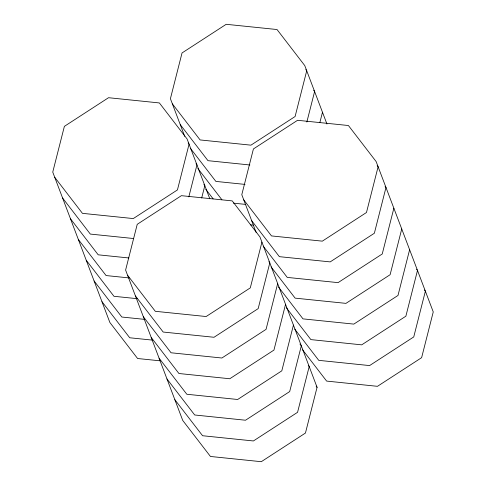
<?xml version="1.0" encoding="UTF-8"?>
<svg xmlns="http://www.w3.org/2000/svg" width="486" height="486" viewBox="0 0 486 486"><rect width="100%" height="100%" fill="white"/><g stroke="black" fill="none" stroke-linecap="round" stroke-linejoin="round"><path stroke-width="0.73" d="M188.823 196.866L196.945 164.912L196.016 163.709M201.684 197.996L204.819 185.652L203.895 184.449M261.924 242.137L250.296 287.882L206.137 316.532L155.301 311.301L127.575 275.252M306.854 122.004L314.606 91.502L313.683 90.299M277.676 283.611L266.055 329.362L221.889 358.012L171.06 352.775L143.334 316.726M319.897 122.405L322.485 112.242M285.555 304.351L273.934 350.096L229.769 378.746L178.933 373.515L151.213 337.466M293.435 325.085L281.807 370.836L237.648 399.486L186.812 394.255L159.086 358.206M317.066 387.299L305.445 433.05L261.28 461.7L210.444 456.469L182.724 420.42L125.607 270.07L137.234 224.319L181.393 195.67L232.229 200.9L259.955 236.949L317.066 387.299L316.143 386.103M393.86 208.233L382.239 253.984L338.074 282.633L287.238 277.397L263.212 246.159M401.74 228.973L390.112 274.718L345.953 303.367L295.117 298.137L271.091 266.893M409.619 249.707L397.991 295.458L353.826 324.107L302.997 318.877L278.508 287.032M249.847 164.979L207.984 160.672L180.257 124.623M245.017 184.407L215.863 181.406L190.445 148.364M233.456 203.148L245.418 204.375M250.308 224.805L253.297 225.115M133.68 238.541L90.323 234.076L62.597 198.033M128.851 257.969L98.202 254.816L70.476 218.767M129.252 277.937L106.076 275.556L78.355 239.507M137.131 298.677L113.955 296.29L86.229 260.247M144.257 319.338L121.834 317.03L94.108 280.981M152.136 340.079L129.707 337.77L101.987 301.721M160.016 360.812L137.587 358.51L109.86 322.461L52.749 172.105L64.377 126.36L108.536 97.71L159.372 102.941L187.098 138.99L209.812 198.786M305.803 69.565L306.727 70.768L295.105 116.512L250.94 145.162L200.104 139.932L172.384 103.883M377.185 165.556L378.108 166.759L366.48 212.504L322.321 241.153L271.486 235.923L243.759 199.874M385.058 186.296L385.981 187.493L374.36 233.244L330.194 261.893L279.365 256.663L251.639 220.614M416.569 269.244L417.492 270.447L405.871 316.198L361.706 344.847L310.876 339.611L286.382 307.772M424.448 289.984L425.372 291.187L413.75 336.932L369.585 365.581L318.749 360.351L294.723 329.107M188.143 142.975L189.066 144.172L177.439 189.923L133.279 218.572L82.444 213.342L54.718 177.293M197.863 168.502L221.889 199.74M268.88 261.675L269.803 262.871L258.175 308.622L214.01 337.272L163.181 332.041L135.454 295.992M205.742 189.236L213.135 198.853M299.923 344.021L301.314 345.825L289.686 391.576L245.521 420.226L194.692 414.989L166.965 378.946M302.602 349.847L326.628 381.091L377.464 386.321L421.623 357.672L433.251 311.921L376.14 161.571L348.413 125.522L297.578 120.291L253.419 148.941L241.791 194.692L256.104 232.363M308.264 365.363L309.187 366.565L297.566 412.31L253.4 440.96L202.571 435.729L174.845 399.68M326.944 123.991L304.758 65.58L277.032 29.531L226.203 24.3L182.037 52.95L170.41 98.701L184.723 136.372"/></g></svg>
